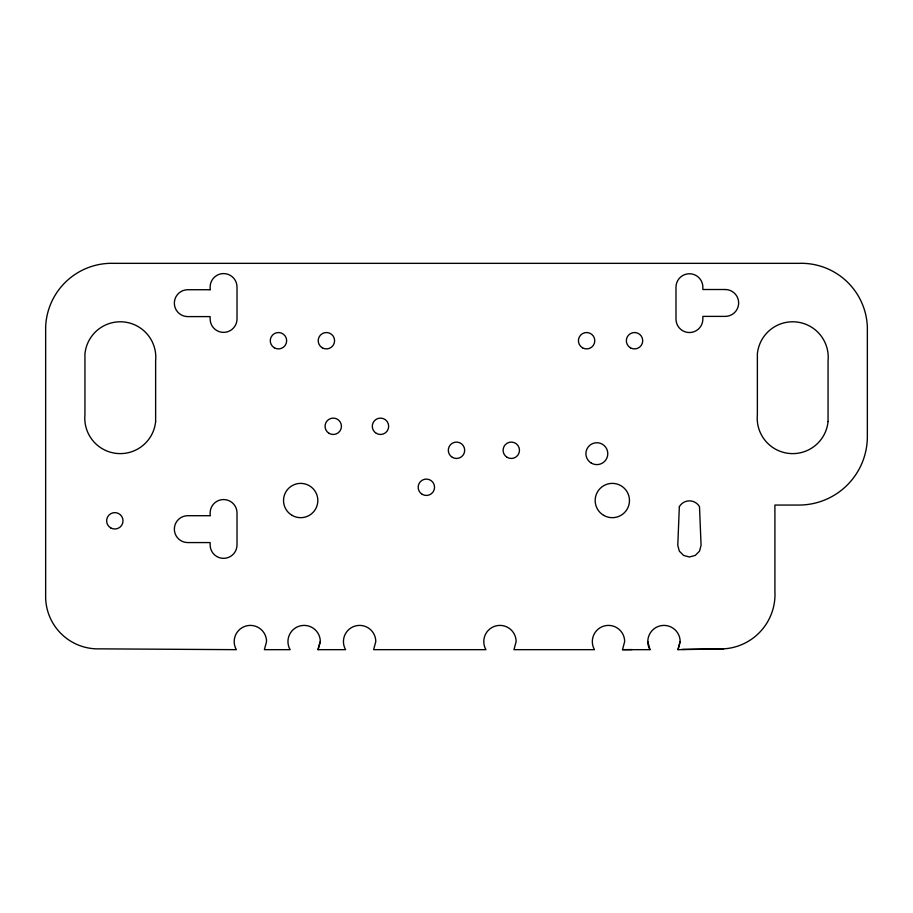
<?xml version="1.0" encoding="UTF-8"?>
<svg xmlns="http://www.w3.org/2000/svg" width="913" height="913" viewBox="0 0 913 913"><rect width="100%" height="100%" fill="white"/><g stroke="black" fill="none" stroke-linecap="round" stroke-linejoin="round"><path stroke-width="1.37" d="M318.135 649.668L320.303 641.577A16.172 16.172 0 0 0 299.943 625.953A16.172 16.172 0 0 0 290.117 649.668L264.382 649.668L266.55 641.577A16.172 16.172 0 0 0 246.19 625.953A16.172 16.172 0 0 0 236.364 649.668L99.745 648.858A52.406 52.406 0 0 1 45.65 598.186L45.65 327.025A66.124 66.124 0 0 1 114.125 263.343L798.875 263.343A66.124 66.124 0 0 1 867.35 327.025L867.35 436.585A68.475 68.475 0 0 1 798.875 505.06L774.909 505.06L774.909 591.339A54.529 54.529 0 0 1 723.553 648.858L677.982 649.668L680.151 641.577A16.172 16.172 0 0 0 659.791 625.953A16.172 16.172 0 0 0 649.965 649.668L622.506 649.668L624.663 641.577A16.172 16.172 0 0 0 604.303 625.953A16.172 16.172 0 0 0 594.489 649.668L513.962 649.668L516.13 641.577A16.172 16.172 0 0 0 495.77 625.953A16.172 16.172 0 0 0 485.944 649.668L373.622 649.668L375.791 641.577A16.172 16.172 0 0 0 355.419 625.953A16.172 16.172 0 0 0 345.605 649.668L317.861 649.668L320.303 641.577M677.982 649.668L680.151 641.577M682.251 649.394L723.553 648.858M622.506 649.668L632.116 649.6M647.796 641.577L649.965 649.668M679.34 506.681L677.777 545.335L679.34 551.167L683.597 555.424L689.418 556.987L695.25 555.424L699.506 551.167L701.07 545.335L699.506 506.681A11.641 11.641 0 0 0 679.34 506.681M725.219 289.512L702.862 289.512L702.862 287.184A13.433 13.433 0 0 0 689.418 273.752A13.433 13.433 0 0 0 675.985 287.184L675.985 319.105A13.433 13.433 0 0 0 689.418 332.537A13.433 13.433 0 0 0 702.862 319.105L702.862 316.389L725.219 316.389A13.433 13.433 0 0 0 738.651 302.956A13.433 13.433 0 0 0 725.219 289.512M210.138 289.729L187.781 289.729A13.433 13.433 0 0 0 174.349 303.173A13.433 13.433 0 0 0 187.781 316.606L210.138 316.606L210.138 318.945A13.433 13.433 0 0 0 223.582 332.378A13.433 13.433 0 0 0 237.015 318.945L237.015 287.024A13.433 13.433 0 0 0 223.582 273.58A13.433 13.433 0 0 0 210.138 287.024L210.138 289.729M210.138 515.697L187.781 515.697A13.433 13.433 0 0 0 174.349 529.141A13.433 13.433 0 0 0 187.781 542.573L210.138 542.573L210.138 544.913A13.433 13.433 0 0 0 223.582 558.345A13.433 13.433 0 0 0 237.015 544.913L237.015 512.992A13.433 13.433 0 0 0 223.582 499.548A13.433 13.433 0 0 0 210.138 512.992L210.138 515.697M828.057 421.532L828.057 360.715A35.516 35.516 0 0 0 796.136 321.947A35.516 35.516 0 0 0 757.368 353.867L757.368 414.685A35.516 35.516 0 0 0 789.289 453.453A35.516 35.516 0 0 0 828.057 421.532M155.632 421.532L155.632 360.715A35.516 35.516 0 0 0 123.712 321.947A35.516 35.516 0 0 0 84.943 353.867L84.943 414.685A35.516 35.516 0 0 0 116.864 453.453A35.516 35.516 0 0 0 155.632 421.532M603.744 515.377A17.142 17.142 0 0 0 629.468 500.529A17.142 17.142 0 0 0 603.744 485.682A17.142 17.142 0 0 0 603.744 515.377M292.103 515.377A17.142 17.142 0 0 0 317.827 500.529A17.142 17.142 0 0 0 292.103 485.682A17.142 17.142 0 0 0 292.103 515.377M376.384 433.39A8.194 8.194 0 0 0 388.676 426.291A8.194 8.194 0 0 0 376.384 419.193A8.194 8.194 0 0 0 376.384 433.39M452.403 457.379A8.194 8.194 0 0 0 464.694 450.28A8.194 8.194 0 0 0 452.403 443.182A8.194 8.194 0 0 0 452.403 457.379M422.263 494.367A8.194 8.194 0 0 0 434.554 487.268A8.194 8.194 0 0 0 422.263 480.17A8.194 8.194 0 0 0 422.263 494.367M329.148 433.39A8.194 8.194 0 0 0 341.439 426.291A8.194 8.194 0 0 0 329.148 419.193A8.194 8.194 0 0 0 329.148 433.39M322.3 347.819A8.194 8.194 0 0 0 334.592 340.72A8.194 8.194 0 0 0 322.3 333.622A8.194 8.194 0 0 0 322.3 347.819M582.505 347.819A8.194 8.194 0 0 0 594.797 340.72A8.194 8.194 0 0 0 582.505 333.622A8.194 8.194 0 0 0 582.505 347.819M630.438 347.819A8.194 8.194 0 0 0 642.729 340.72A8.194 8.194 0 0 0 630.438 333.622A8.194 8.194 0 0 0 630.438 347.819M274.368 347.819A8.194 8.194 0 0 0 286.659 340.72A8.194 8.194 0 0 0 274.368 333.622A8.194 8.194 0 0 0 274.368 347.819M507.183 457.379A8.194 8.194 0 0 0 519.474 450.28A8.194 8.194 0 0 0 507.183 443.182A8.194 8.194 0 0 0 507.183 457.379M110.724 527.908A8.194 8.194 0 0 0 123.027 520.809A8.194 8.194 0 0 0 110.724 513.711A8.194 8.194 0 0 0 110.724 527.908M591.373 463.153A10.945 10.945 0 0 0 607.796 453.681A10.945 10.945 0 0 0 591.373 444.197A10.945 10.945 0 0 0 591.373 463.153"/></g></svg>
